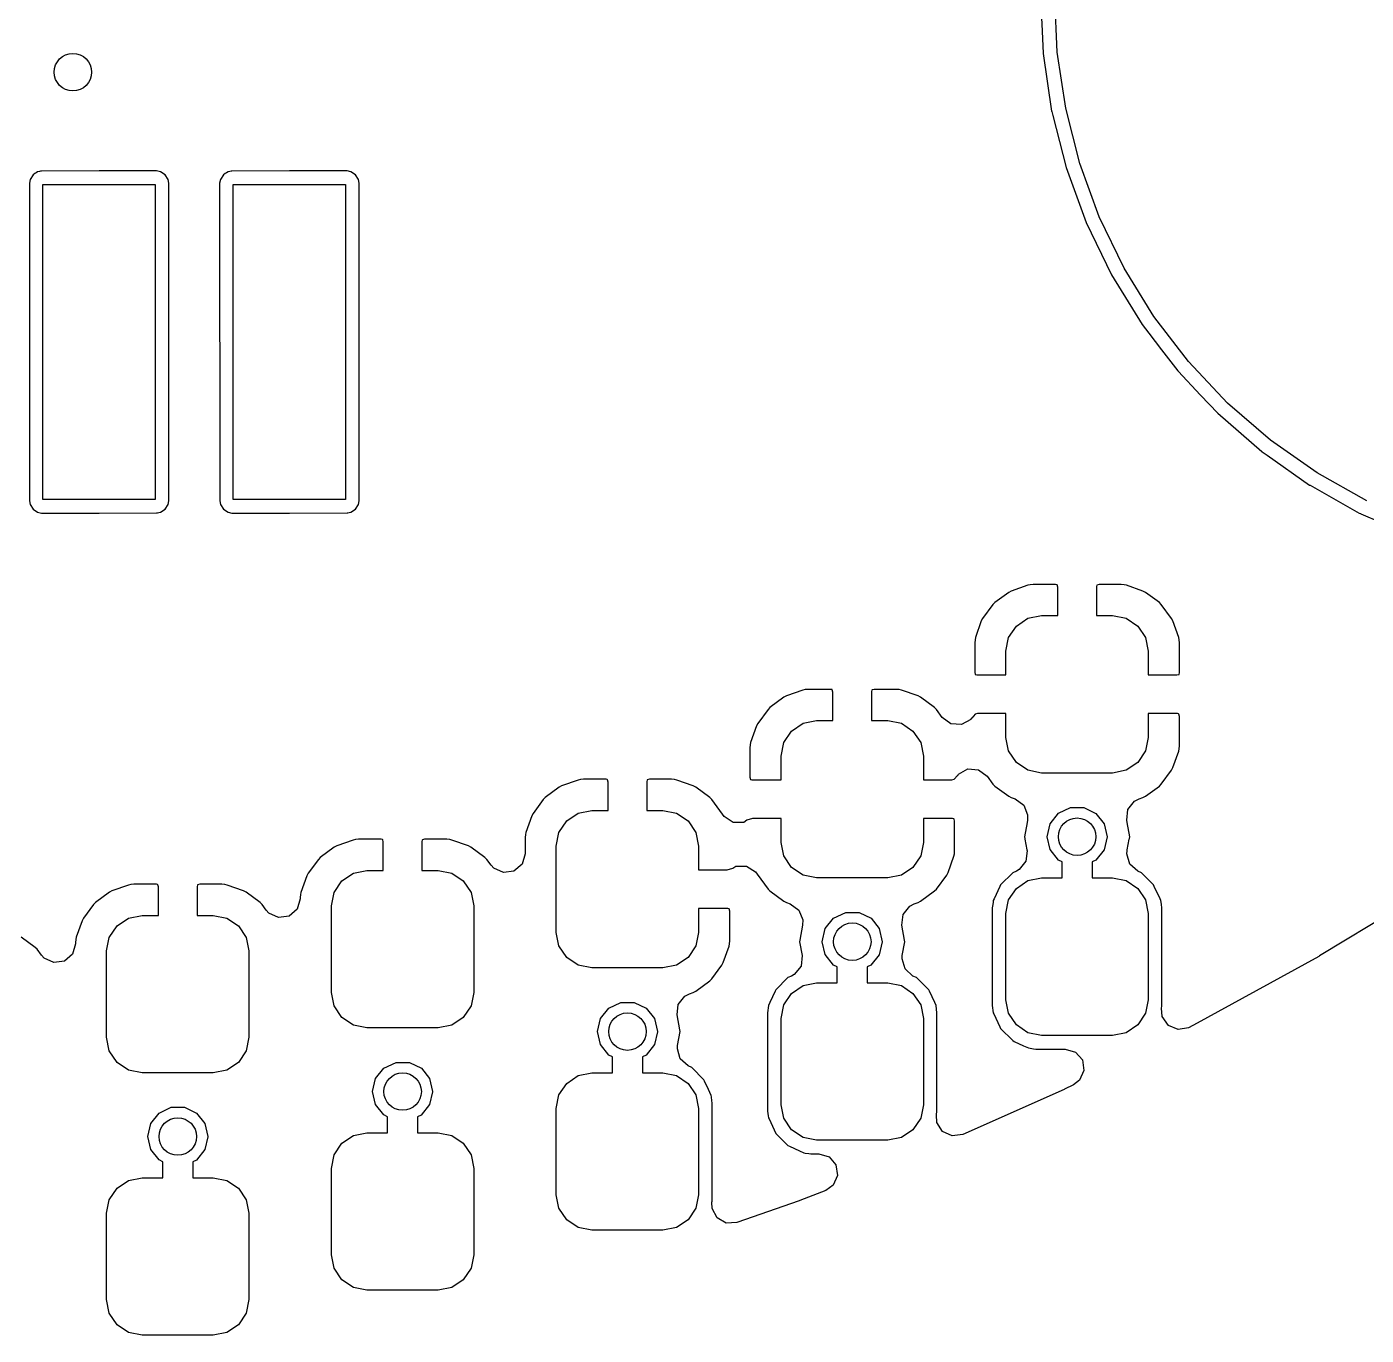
# Model space of a CAD drawing. Extents: x 115.8 to 161.6, y -138.1 to -92.4.
# Drawn here: x 141.49 to 150.43, y -137.62 to -128.9 of the extents above; entities that cross this region are included whole.
import ezdxf

# ---------------------------------------------------------------- set-up
doc = ezdxf.new("R2010")
doc.units = 0
doc.layers.add('BLACK', color=7, linetype='CONTINUOUS')

msp = doc.modelspace()

# ---------------------------------------------------------------- linework, layer by layer
at = {"layer": 'BLACK', "linetype": 'CONTINUOUS'}
for p, q in [((148.255, -128.69), (148.266, -128.926)), ((148.368, -129.066), (148.35, -128.687)), ((148.266, -128.926), (148.273, -129.075)), ((148.273, -129.075), (148.33, -129.46)), ((148.424, -129.441), (148.368, -129.066)), ((148.33, -129.46), (148.331, -129.463)), ((148.331, -129.463), (148.331, -129.463)), ((148.331, -129.463), (148.338, -129.489)), ((148.338, -129.489), (148.427, -129.837)), ((148.518, -129.809), (148.424, -129.441)), ((148.427, -129.837), (148.56, -130.203)), ((148.648, -130.165), (148.518, -129.809)), ((141.515, -129.915), (141.51, -129.941)), ((141.535, -129.885), (141.515, -129.915)), ((141.546, -129.877), (141.535, -129.885)), ((141.554, -129.872), (141.546, -129.877)), ((141.565, -129.865), (141.554, -129.872)), ((141.554, -129.872), (141.554, -129.872)), ((141.577, -129.862), (141.565, -129.865)), ((141.585, -129.861), (141.577, -129.862)), ((141.577, -129.862), (141.577, -129.862)), ((141.591, -129.86), (141.585, -129.861)), ((141.585, -129.861), (141.585, -129.861)), ((141.975, -129.859), (141.591, -129.86)), ((142.359, -129.859), (141.975, -129.859)), ((142.385, -129.865), (142.359, -129.859)), ((142.415, -129.885), (142.385, -129.865)), ((142.435, -129.915), (142.415, -129.885)), ((142.44, -129.941), (142.435, -129.915)), ((142.785, -129.915), (142.779, -129.941)), ((142.805, -129.885), (142.785, -129.915)), ((142.816, -129.877), (142.805, -129.885)), ((142.824, -129.872), (142.816, -129.877)), ((142.835, -129.865), (142.824, -129.872)), ((142.824, -129.872), (142.824, -129.872)), ((142.847, -129.862), (142.835, -129.865)), ((142.855, -129.861), (142.847, -129.862)), ((142.847, -129.862), (142.847, -129.862)), ((142.861, -129.86), (142.855, -129.861)), ((142.855, -129.861), (142.855, -129.861)), ((143.245, -129.859), (142.861, -129.86)), ((143.629, -129.859), (143.245, -129.859)), ((143.655, -129.865), (143.629, -129.859)), ((143.685, -129.885), (143.655, -129.865)), ((143.705, -129.915), (143.685, -129.885)), ((143.71, -129.941), (143.705, -129.915)), ((141.51, -129.941), (141.51, -132.059)), ((141.6, -132.05), (141.6, -129.95)), ((141.6, -129.95), (142.35, -129.95)), ((142.35, -129.95), (142.35, -132.05)), ((142.44, -132.059), (142.44, -129.941)), ((142.44, -129.941), (142.44, -129.941)), ((142.779, -129.941), (142.78, -132.059)), ((142.87, -132.05), (142.87, -129.95)), ((142.87, -129.95), (143.62, -129.95)), ((143.62, -129.95), (143.62, -132.05)), ((143.71, -132.059), (143.71, -129.941)), ((148.56, -130.203), (148.73, -130.553)), ((148.814, -130.507), (148.648, -130.165)), ((148.73, -130.553), (148.935, -130.884)), ((149.013, -130.829), (148.814, -130.507)), ((149.244, -131.13), (149.013, -130.829)), ((148.935, -130.884), (148.979, -130.941)), ((148.979, -130.941), (149.064, -131.052)), ((149.064, -131.052), (149.172, -131.192)), ((149.504, -131.407), (149.244, -131.13)), ((149.172, -131.192), (149.174, -131.195)), ((149.174, -131.195), (149.174, -131.195)), ((149.174, -131.195), (149.324, -131.354)), ((149.324, -131.354), (149.438, -131.475)), ((149.791, -131.655), (149.504, -131.407)), ((149.438, -131.475), (149.733, -131.73)), ((150.102, -131.873), (149.791, -131.655)), ((149.733, -131.73), (149.735, -131.732)), ((149.735, -131.732), (149.735, -131.732)), ((149.735, -131.732), (149.768, -131.755)), ((149.768, -131.755), (150.051, -131.954)), ((150.433, -132.059), (150.102, -131.873)), ((150.051, -131.954), (150.054, -131.956)), ((150.054, -131.956), (150.383, -132.141)), ((141.51, -132.059), (141.515, -132.085)), ((142.35, -132.05), (141.6, -132.05)), ((142.435, -132.085), (142.44, -132.059)), ((142.78, -132.059), (142.785, -132.085)), ((143.62, -132.05), (142.87, -132.05)), ((143.705, -132.085), (143.71, -132.059)), ((141.515, -132.085), (141.535, -132.115)), ((141.535, -132.115), (141.565, -132.135)), ((141.565, -132.135), (141.591, -132.141)), ((141.591, -132.141), (141.975, -132.141)), ((141.975, -132.141), (142.359, -132.14)), ((142.359, -132.14), (142.365, -132.139)), ((142.365, -132.139), (142.373, -132.138)), ((142.365, -132.139), (142.365, -132.139)), ((142.373, -132.138), (142.385, -132.135)), ((142.373, -132.138), (142.373, -132.138)), ((142.385, -132.135), (142.396, -132.128)), ((142.396, -132.128), (142.405, -132.122)), ((142.396, -132.128), (142.396, -132.128)), ((142.405, -132.122), (142.415, -132.115)), ((142.415, -132.115), (142.435, -132.085)), ((142.785, -132.085), (142.805, -132.115)), ((142.805, -132.115), (142.835, -132.135)), ((142.835, -132.135), (142.861, -132.141)), ((142.861, -132.141), (143.245, -132.141)), ((143.245, -132.141), (143.629, -132.14)), ((143.629, -132.14), (143.635, -132.139)), ((143.635, -132.139), (143.643, -132.138)), ((143.635, -132.139), (143.635, -132.139)), ((143.643, -132.138), (143.655, -132.135)), ((143.643, -132.138), (143.643, -132.138)), ((143.655, -132.135), (143.666, -132.128)), ((143.666, -132.128), (143.675, -132.122)), ((143.666, -132.128), (143.666, -132.128)), ((143.675, -132.122), (143.685, -132.115)), ((143.685, -132.115), (143.705, -132.085)), ((150.383, -132.141), (150.39, -132.144)), ((150.39, -132.144), (150.393, -132.146)), ((150.393, -132.146), (150.393, -132.146)), ((150.393, -132.146), (150.528, -132.204)), ((148.206, -132.617), (148.186, -132.619)), ((148.212, -132.617), (148.206, -132.617)), ((148.357, -132.617), (148.212, -132.617)), ((148.365, -132.619), (148.357, -132.617)), ((148.647, -132.617), (148.632, -132.621)), ((148.788, -132.617), (148.647, -132.617)), ((148.794, -132.617), (148.788, -132.617)), ((148.814, -132.619), (148.794, -132.617)), ((148.044, -132.67), (147.951, -132.738)), ((148.061, -132.661), (148.044, -132.67)), ((148.171, -132.622), (148.061, -132.661)), ((148.186, -132.619), (148.171, -132.622)), ((148.367, -132.62), (148.365, -132.619)), ((148.371, -132.635), (148.367, -132.62)), ((148.371, -132.825), (148.371, -132.635)), ((148.631, -132.623), (148.629, -132.631)), ((148.629, -132.631), (148.629, -132.825)), ((148.632, -132.621), (148.631, -132.623)), ((148.829, -132.622), (148.814, -132.619)), ((148.939, -132.661), (148.829, -132.622)), ((148.956, -132.67), (148.939, -132.661)), ((149.049, -132.738), (148.956, -132.67)), ((147.938, -132.751), (147.87, -132.844)), ((147.951, -132.738), (147.938, -132.751)), ((149.062, -132.751), (149.049, -132.738)), ((149.13, -132.844), (149.062, -132.751)), ((147.861, -132.861), (147.822, -132.971)), ((147.87, -132.844), (147.861, -132.861)), ((148.095, -132.895), (148.172, -132.843)), ((148.172, -132.843), (148.262, -132.825)), ((148.262, -132.825), (148.371, -132.825)), ((148.629, -132.825), (148.737, -132.825)), ((148.737, -132.825), (148.828, -132.843)), ((148.828, -132.843), (148.905, -132.895)), ((149.139, -132.861), (149.13, -132.844)), ((149.178, -132.971), (149.139, -132.861)), ((147.822, -132.971), (147.819, -132.986)), ((148.025, -133.063), (148.043, -132.972)), ((148.043, -132.972), (148.095, -132.895)), ((148.905, -132.895), (148.957, -132.972)), ((148.957, -132.972), (148.975, -133.063)), ((149.181, -132.986), (149.178, -132.971)), ((147.819, -132.986), (147.817, -133.006)), ((147.817, -133.006), (147.817, -133.012)), ((147.817, -133.012), (147.817, -133.203)), ((148.025, -133.221), (148.025, -133.063)), ((148.975, -133.063), (148.975, -133.221)), ((149.183, -133.006), (149.181, -132.986)), ((149.183, -133.012), (149.183, -133.006)), ((149.183, -133.207), (149.183, -133.012)), ((147.817, -133.203), (147.821, -133.218)), ((147.821, -133.218), (147.823, -133.219)), ((147.823, -133.219), (147.831, -133.221)), ((147.831, -133.221), (148.025, -133.221)), ((148.975, -133.221), (149.165, -133.221)), ((149.165, -133.221), (149.18, -133.217)), ((149.18, -133.217), (149.181, -133.215)), ((149.181, -133.215), (149.183, -133.207)), ((146.671, -133.322), (146.561, -133.361)), ((146.686, -133.319), (146.671, -133.322)), ((146.706, -133.317), (146.686, -133.319)), ((146.712, -133.317), (146.706, -133.317)), ((146.857, -133.317), (146.712, -133.317)), ((146.865, -133.319), (146.857, -133.317)), ((146.867, -133.32), (146.865, -133.319)), ((146.871, -133.335), (146.867, -133.32)), ((147.131, -133.323), (147.129, -133.331)), ((147.129, -133.331), (147.129, -133.525)), ((147.132, -133.321), (147.131, -133.323)), ((147.147, -133.317), (147.132, -133.321)), ((147.288, -133.317), (147.147, -133.317)), ((147.294, -133.317), (147.288, -133.317)), ((147.314, -133.319), (147.294, -133.317)), ((147.329, -133.322), (147.314, -133.319)), ((147.439, -133.361), (147.329, -133.322)), ((146.544, -133.37), (146.451, -133.438)), ((146.561, -133.361), (146.544, -133.37)), ((146.871, -133.525), (146.871, -133.335)), ((147.456, -133.37), (147.439, -133.361)), ((147.549, -133.438), (147.456, -133.37)), ((146.438, -133.451), (146.37, -133.544)), ((146.451, -133.438), (146.438, -133.451)), ((147.562, -133.451), (147.549, -133.438)), ((147.6, -133.504), (147.562, -133.451)), ((147.658, -133.547), (147.6, -133.504)), ((147.796, -133.508), (147.791, -133.518)), ((147.798, -133.509), (147.796, -133.508)), ((147.82, -133.483), (147.798, -133.509)), ((147.835, -133.479), (147.82, -133.483)), ((148.025, -133.479), (147.835, -133.479)), ((148.025, -133.638), (148.025, -133.479)), ((149.169, -133.479), (148.975, -133.479)), ((148.975, -133.479), (148.975, -133.638)), ((149.177, -133.481), (149.169, -133.479)), ((149.179, -133.482), (149.177, -133.481)), ((149.183, -133.497), (149.179, -133.482)), ((149.183, -133.688), (149.183, -133.497)), ((146.361, -133.561), (146.322, -133.671)), ((146.37, -133.544), (146.361, -133.561)), ((146.543, -133.672), (146.595, -133.595)), ((146.595, -133.595), (146.672, -133.543)), ((146.672, -133.543), (146.762, -133.525)), ((146.762, -133.525), (146.871, -133.525)), ((147.129, -133.525), (147.237, -133.525)), ((147.237, -133.525), (147.328, -133.543)), ((147.328, -133.543), (147.405, -133.595)), ((147.405, -133.595), (147.457, -133.672)), ((147.729, -133.552), (147.658, -133.547)), ((147.791, -133.518), (147.729, -133.552)), ((146.319, -133.686), (146.317, -133.706)), ((146.322, -133.671), (146.319, -133.686)), ((146.525, -133.762), (146.543, -133.672)), ((147.457, -133.672), (147.475, -133.762)), ((148.043, -133.728), (148.025, -133.638)), ((148.975, -133.638), (148.957, -133.728)), ((149.183, -133.694), (149.183, -133.688)), ((146.317, -133.706), (146.317, -133.712)), ((146.317, -133.712), (146.317, -133.903)), ((146.525, -133.921), (146.525, -133.762)), ((147.475, -133.762), (147.475, -133.921)), ((148.095, -133.805), (148.043, -133.728)), ((148.957, -133.728), (148.905, -133.805)), ((149.139, -133.839), (149.178, -133.729)), ((149.178, -133.729), (149.181, -133.714)), ((149.181, -133.714), (149.183, -133.694)), ((147.709, -133.882), (147.771, -133.848)), ((147.771, -133.848), (147.842, -133.853)), ((147.842, -133.853), (147.9, -133.896)), ((148.172, -133.857), (148.095, -133.805)), ((148.262, -133.875), (148.172, -133.857)), ((148.828, -133.857), (148.737, -133.875)), ((148.905, -133.805), (148.828, -133.857)), ((149.062, -133.949), (149.13, -133.856)), ((149.13, -133.856), (149.139, -133.839)), ((145.171, -133.922), (145.061, -133.961)), ((145.186, -133.919), (145.171, -133.922)), ((145.206, -133.917), (145.186, -133.919)), ((145.212, -133.917), (145.206, -133.917)), ((145.357, -133.917), (145.212, -133.917)), ((145.365, -133.919), (145.357, -133.917)), ((145.367, -133.92), (145.365, -133.919)), ((145.371, -133.935), (145.367, -133.92)), ((145.371, -134.125), (145.371, -133.935)), ((145.631, -133.923), (145.629, -133.931)), ((145.629, -133.931), (145.629, -134.125)), ((145.632, -133.921), (145.631, -133.923)), ((145.647, -133.917), (145.632, -133.921)), ((145.788, -133.917), (145.647, -133.917)), ((145.794, -133.917), (145.788, -133.917)), ((145.814, -133.919), (145.794, -133.917)), ((145.829, -133.922), (145.814, -133.919)), ((145.939, -133.961), (145.829, -133.922)), ((146.317, -133.903), (146.321, -133.918)), ((146.321, -133.918), (146.323, -133.919)), ((146.323, -133.919), (146.331, -133.921)), ((146.331, -133.921), (146.525, -133.921)), ((147.475, -133.921), (147.665, -133.921)), ((147.665, -133.921), (147.68, -133.917)), ((147.68, -133.917), (147.702, -133.891)), ((147.702, -133.891), (147.704, -133.892)), ((147.704, -133.892), (147.709, -133.882)), ((147.9, -133.896), (147.938, -133.949)), ((147.938, -133.949), (147.951, -133.962)), ((148.737, -133.875), (148.262, -133.875)), ((149.049, -133.962), (149.062, -133.949)), ((144.951, -134.038), (144.938, -134.051)), ((145.044, -133.97), (144.951, -134.038)), ((145.061, -133.961), (145.044, -133.97)), ((145.956, -133.97), (145.939, -133.961)), ((146.049, -134.038), (145.956, -133.97)), ((146.062, -134.051), (146.049, -134.038)), ((147.951, -133.962), (148.044, -134.03)), ((148.044, -134.03), (148.061, -134.039)), ((148.061, -134.039), (148.086, -134.048)), ((148.914, -134.048), (148.939, -134.039)), ((148.939, -134.039), (148.956, -134.03)), ((148.956, -134.03), (149.049, -133.962)), ((144.938, -134.051), (144.87, -134.144)), ((145.172, -134.143), (145.262, -134.125)), ((145.262, -134.125), (145.371, -134.125)), ((145.629, -134.125), (145.737, -134.125)), ((145.737, -134.125), (145.828, -134.143)), ((146.135, -134.15), (146.062, -134.051)), ((148.086, -134.048), (148.144, -134.089)), ((148.144, -134.089), (148.17, -134.155)), ((148.375, -134.143), (148.456, -134.105)), ((148.456, -134.105), (148.545, -134.105)), ((148.545, -134.105), (148.625, -134.144)), ((148.831, -134.189), (148.839, -134.118)), ((148.839, -134.118), (148.884, -134.063)), ((148.884, -134.063), (148.914, -134.048)), ((144.861, -134.161), (144.822, -134.271)), ((144.87, -134.144), (144.861, -134.161)), ((145.043, -134.272), (145.095, -134.195)), ((145.095, -134.195), (145.172, -134.143)), ((145.828, -134.143), (145.905, -134.195)), ((145.905, -134.195), (145.957, -134.272)), ((146.145, -134.165), (146.135, -134.15)), ((146.205, -134.204), (146.145, -134.165)), ((146.276, -134.204), (146.205, -134.204)), ((146.297, -134.19), (146.276, -134.204)), ((146.335, -134.179), (146.297, -134.19)), ((146.525, -134.179), (146.335, -134.179)), ((146.525, -134.338), (146.525, -134.179)), ((147.669, -134.179), (147.475, -134.179)), ((147.475, -134.179), (147.475, -134.338)), ((147.677, -134.181), (147.669, -134.179)), ((147.679, -134.182), (147.677, -134.181)), ((147.683, -134.197), (147.679, -134.182)), ((147.683, -134.388), (147.683, -134.197)), ((148.166, -134.204), (148.149, -134.3)), ((148.169, -134.189), (148.166, -134.204)), ((148.17, -134.155), (148.169, -134.189)), ((148.3, -134.3), (148.32, -134.213)), ((148.32, -134.213), (148.375, -134.143)), ((148.625, -134.144), (148.68, -134.213)), ((148.68, -134.213), (148.7, -134.3)), ((148.834, -134.204), (148.831, -134.189)), ((148.851, -134.3), (148.834, -134.204)), ((144.819, -134.286), (144.817, -134.306)), ((144.817, -134.306), (144.817, -134.312)), ((144.817, -134.312), (144.817, -134.415)), ((144.822, -134.271), (144.819, -134.286)), ((145.025, -134.362), (145.043, -134.272)), ((145.957, -134.272), (145.975, -134.362)), ((148.149, -134.3), (148.151, -134.311)), ((148.151, -134.311), (148.152, -134.317)), ((148.32, -134.386), (148.3, -134.3)), ((148.7, -134.301), (148.68, -134.387)), ((148.7, -134.3), (148.7, -134.301)), ((148.848, -134.317), (148.849, -134.311)), ((148.849, -134.311), (148.851, -134.3)), ((143.544, -134.37), (143.451, -134.438)), ((143.561, -134.361), (143.544, -134.37)), ((143.671, -134.322), (143.561, -134.361)), ((143.686, -134.319), (143.671, -134.322)), ((143.706, -134.317), (143.686, -134.319)), ((143.712, -134.317), (143.706, -134.317)), ((143.857, -134.317), (143.712, -134.317)), ((143.865, -134.319), (143.857, -134.317)), ((143.867, -134.32), (143.865, -134.319)), ((143.871, -134.335), (143.867, -134.32)), ((143.871, -134.525), (143.871, -134.335)), ((144.131, -134.323), (144.129, -134.331)), ((144.129, -134.331), (144.129, -134.525)), ((144.132, -134.321), (144.131, -134.323)), ((144.147, -134.317), (144.132, -134.321)), ((144.288, -134.317), (144.147, -134.317)), ((144.294, -134.317), (144.288, -134.317)), ((144.314, -134.319), (144.294, -134.317)), ((144.329, -134.322), (144.314, -134.319)), ((144.439, -134.361), (144.329, -134.322)), ((144.456, -134.37), (144.439, -134.361)), ((144.549, -134.438), (144.456, -134.37)), ((145.025, -134.938), (145.025, -134.362)), ((145.975, -134.362), (145.975, -134.521)), ((146.543, -134.428), (146.525, -134.338)), ((147.475, -134.338), (147.457, -134.428)), ((147.681, -134.414), (147.683, -134.394)), ((147.683, -134.394), (147.683, -134.388)), ((148.152, -134.317), (148.165, -134.388)), ((148.166, -134.393), (148.158, -134.463)), ((148.165, -134.388), (148.166, -134.393)), ((148.375, -134.456), (148.32, -134.386)), ((148.68, -134.387), (148.624, -134.457)), ((148.833, -134.414), (148.834, -134.393)), ((148.834, -134.393), (148.835, -134.388)), ((148.835, -134.388), (148.848, -134.317)), ((143.438, -134.451), (143.37, -134.544)), ((143.451, -134.438), (143.438, -134.451)), ((144.562, -134.451), (144.549, -134.438)), ((144.59, -134.489), (144.562, -134.451)), ((144.608, -134.51), (144.59, -134.489)), ((144.797, -134.483), (144.743, -134.529)), ((144.817, -134.415), (144.797, -134.483)), ((146.595, -134.505), (146.543, -134.428)), ((147.457, -134.428), (147.405, -134.505)), ((147.639, -134.539), (147.678, -134.429)), ((147.678, -134.429), (147.681, -134.414)), ((148.158, -134.463), (148.113, -134.518)), ((148.4, -134.468), (148.375, -134.456)), ((148.4, -134.575), (148.4, -134.468)), ((148.624, -134.457), (148.6, -134.468)), ((148.6, -134.468), (148.6, -134.575)), ((148.852, -134.482), (148.833, -134.414)), ((148.905, -134.529), (148.852, -134.482)), ((143.361, -134.561), (143.322, -134.671)), ((143.37, -134.544), (143.361, -134.561)), ((143.595, -134.595), (143.672, -134.543)), ((143.672, -134.543), (143.762, -134.525)), ((143.762, -134.525), (143.871, -134.525)), ((144.129, -134.525), (144.237, -134.525)), ((144.237, -134.525), (144.328, -134.543)), ((144.328, -134.543), (144.405, -134.595)), ((144.673, -134.539), (144.608, -134.51)), ((144.743, -134.529), (144.673, -134.539)), ((145.975, -134.521), (146.165, -134.521)), ((146.165, -134.521), (146.203, -134.51)), ((146.203, -134.51), (146.224, -134.496)), ((146.224, -134.496), (146.295, -134.496)), ((146.295, -134.496), (146.355, -134.535)), ((146.355, -134.535), (146.365, -134.55)), ((146.365, -134.55), (146.438, -134.649)), ((146.672, -134.557), (146.595, -134.505)), ((146.762, -134.575), (146.672, -134.557)), ((147.237, -134.575), (146.762, -134.575)), ((147.328, -134.557), (147.237, -134.575)), ((147.405, -134.505), (147.328, -134.557)), ((147.562, -134.649), (147.63, -134.556)), ((147.63, -134.556), (147.639, -134.539)), ((148.071, -134.54), (147.99, -134.621)), ((148.095, -134.529), (148.071, -134.54)), ((148.113, -134.518), (148.095, -134.529)), ((148.172, -134.593), (148.262, -134.575)), ((148.262, -134.575), (148.4, -134.575)), ((148.6, -134.575), (148.737, -134.575)), ((148.737, -134.575), (148.828, -134.593)), ((148.929, -134.54), (148.905, -134.529)), ((149.01, -134.621), (148.929, -134.54)), ((142.044, -134.67), (141.951, -134.738)), ((142.061, -134.661), (142.044, -134.67)), ((142.171, -134.622), (142.061, -134.661)), ((142.186, -134.619), (142.171, -134.622)), ((142.206, -134.617), (142.186, -134.619)), ((142.212, -134.617), (142.206, -134.617)), ((142.357, -134.617), (142.212, -134.617)), ((142.365, -134.619), (142.357, -134.617)), ((142.367, -134.62), (142.365, -134.619)), ((142.371, -134.635), (142.367, -134.62)), ((142.371, -134.825), (142.371, -134.635)), ((142.631, -134.623), (142.629, -134.631)), ((142.629, -134.631), (142.629, -134.825)), ((142.632, -134.621), (142.631, -134.623)), ((142.647, -134.617), (142.632, -134.621)), ((142.788, -134.617), (142.647, -134.617)), ((142.794, -134.617), (142.788, -134.617)), ((142.814, -134.619), (142.794, -134.617)), ((142.829, -134.622), (142.814, -134.619)), ((142.939, -134.661), (142.829, -134.622)), ((142.956, -134.67), (142.939, -134.661)), ((143.049, -134.738), (142.956, -134.67)), ((143.322, -134.671), (143.319, -134.686)), ((143.525, -134.762), (143.543, -134.672)), ((143.543, -134.672), (143.595, -134.595)), ((144.405, -134.595), (144.457, -134.672)), ((144.457, -134.672), (144.475, -134.762)), ((146.438, -134.649), (146.451, -134.662)), ((146.451, -134.662), (146.544, -134.73)), ((147.456, -134.73), (147.549, -134.662)), ((147.549, -134.662), (147.562, -134.649)), ((147.985, -134.631), (147.946, -134.715)), ((147.99, -134.621), (147.985, -134.631)), ((147.985, -134.631), (147.985, -134.631)), ((148.043, -134.722), (148.095, -134.645)), ((148.095, -134.645), (148.172, -134.593)), ((148.828, -134.593), (148.905, -134.645)), ((148.905, -134.645), (148.957, -134.722)), ((149.015, -134.631), (149.01, -134.621)), ((149.054, -134.715), (149.015, -134.631)), ((149.015, -134.631), (149.015, -134.631)), ((150.933, -134.601), (150.117, -135.095)), ((141.938, -134.751), (141.87, -134.844)), ((141.951, -134.738), (141.938, -134.751)), ((143.062, -134.751), (143.049, -134.738)), ((143.09, -134.789), (143.062, -134.751)), ((143.317, -134.715), (143.297, -134.783)), ((143.319, -134.686), (143.317, -134.706)), ((143.317, -134.706), (143.317, -134.712)), ((143.317, -134.712), (143.317, -134.715)), ((143.317, -134.715), (143.317, -134.715)), ((143.317, -134.715), (143.317, -134.715)), ((143.317, -134.715), (143.317, -134.715)), ((143.525, -135.338), (143.525, -134.762)), ((144.475, -134.762), (144.475, -135.338)), ((146.544, -134.73), (146.561, -134.739)), ((146.561, -134.739), (146.586, -134.748)), ((146.586, -134.748), (146.644, -134.789)), ((147.384, -134.763), (147.414, -134.748)), ((147.414, -134.748), (147.439, -134.739)), ((147.439, -134.739), (147.456, -134.73)), ((147.937, -134.751), (147.934, -134.774)), ((147.94, -134.736), (147.937, -134.751)), ((147.941, -134.726), (147.94, -134.736)), ((147.94, -134.736), (147.94, -134.736)), ((147.946, -134.715), (147.941, -134.726)), ((148.025, -134.813), (148.043, -134.722)), ((148.957, -134.722), (148.975, -134.813)), ((149.059, -134.726), (149.054, -134.715)), ((149.06, -134.736), (149.059, -134.726)), ((149.063, -134.751), (149.06, -134.736)), ((149.06, -134.736), (149.06, -134.736)), ((149.065, -134.774), (149.063, -134.751)), ((141.87, -134.844), (141.861, -134.861)), ((142.095, -134.895), (142.172, -134.843)), ((142.172, -134.843), (142.262, -134.825)), ((142.262, -134.825), (142.371, -134.825)), ((142.629, -134.825), (142.737, -134.825)), ((142.737, -134.825), (142.828, -134.843)), ((142.828, -134.843), (142.905, -134.895)), ((143.108, -134.81), (143.09, -134.789)), ((143.173, -134.839), (143.108, -134.81)), ((143.243, -134.829), (143.173, -134.839)), ((143.297, -134.783), (143.243, -134.829)), ((146.169, -134.779), (145.975, -134.779)), ((145.975, -134.779), (145.975, -134.938)), ((146.177, -134.781), (146.169, -134.779)), ((146.179, -134.782), (146.177, -134.781)), ((146.183, -134.797), (146.179, -134.782)), ((146.183, -134.988), (146.183, -134.797)), ((146.644, -134.789), (146.67, -134.855)), ((146.82, -134.913), (146.875, -134.843)), ((146.875, -134.843), (146.956, -134.805)), ((146.956, -134.805), (147.045, -134.805)), ((147.045, -134.805), (147.125, -134.844)), ((147.125, -134.844), (147.18, -134.913)), ((147.331, -134.889), (147.339, -134.818)), ((147.339, -134.818), (147.384, -134.763)), ((147.934, -134.774), (147.934, -135.426)), ((148.025, -135.388), (148.025, -134.813)), ((148.975, -134.813), (148.975, -135.388)), ((149.065, -135.426), (149.065, -134.774)), ((141.861, -134.861), (141.822, -134.971)), ((142.043, -134.972), (142.095, -134.895)), ((142.905, -134.895), (142.957, -134.972)), ((145.043, -135.028), (145.025, -134.938)), ((145.975, -134.938), (145.957, -135.028)), ((146.669, -134.889), (146.651, -134.989)), ((146.67, -134.855), (146.669, -134.889)), ((146.8, -135), (146.82, -134.913)), ((147.18, -134.913), (147.2, -135)), ((147.349, -134.989), (147.331, -134.889)), ((141.549, -135.038), (141.456, -134.97)), ((141.817, -135.015), (141.797, -135.083)), ((141.819, -134.986), (141.817, -135.006)), ((141.817, -135.006), (141.817, -135.012)), ((141.817, -135.012), (141.817, -135.015)), ((141.817, -135.015), (141.817, -135.015)), ((141.817, -135.015), (141.817, -135.015)), ((141.817, -135.015), (141.817, -135.015)), ((141.822, -134.971), (141.819, -134.986)), ((142.025, -135.062), (142.043, -134.972)), ((142.957, -134.972), (142.975, -135.062)), ((145.095, -135.105), (145.043, -135.028)), ((145.957, -135.028), (145.905, -135.105)), ((146.139, -135.139), (146.178, -135.029)), ((146.178, -135.029), (146.181, -135.014)), ((146.181, -135.014), (146.183, -134.994)), ((146.183, -134.994), (146.183, -134.988)), ((146.651, -134.989), (146.649, -135)), ((146.649, -135), (146.666, -135.093)), ((146.82, -135.086), (146.8, -135)), ((147.2, -135.001), (147.18, -135.087)), ((147.2, -135), (147.2, -135.001)), ((147.334, -135.093), (147.351, -135)), ((147.351, -135), (147.349, -134.989)), ((141.562, -135.051), (141.549, -135.038)), ((141.59, -135.089), (141.562, -135.051)), ((141.608, -135.11), (141.59, -135.089)), ((141.673, -135.139), (141.608, -135.11)), ((141.797, -135.083), (141.743, -135.129)), ((142.025, -135.637), (142.025, -135.062)), ((142.975, -135.062), (142.975, -135.637)), ((145.172, -135.157), (145.095, -135.105)), ((145.905, -135.105), (145.828, -135.157)), ((146.666, -135.093), (146.658, -135.163)), ((146.875, -135.156), (146.82, -135.086)), ((147.18, -135.087), (147.124, -135.157)), ((147.333, -135.114), (147.334, -135.093)), ((147.352, -135.182), (147.333, -135.114)), ((150.112, -135.098), (149.277, -135.557)), ((150.117, -135.095), (150.112, -135.098)), ((141.743, -135.129), (141.673, -135.139)), ((145.262, -135.175), (145.172, -135.157)), ((145.737, -135.175), (145.262, -135.175)), ((145.828, -135.157), (145.737, -135.175)), ((146.062, -135.249), (146.13, -135.156)), ((146.13, -135.156), (146.139, -135.139)), ((146.658, -135.163), (146.613, -135.218)), ((146.9, -135.168), (146.875, -135.156)), ((146.9, -135.275), (146.9, -135.168)), ((147.124, -135.157), (147.1, -135.168)), ((147.1, -135.168), (147.1, -135.275)), ((147.405, -135.229), (147.352, -135.182)), ((145.956, -135.33), (146.049, -135.262)), ((146.049, -135.262), (146.062, -135.249)), ((146.571, -135.24), (146.49, -135.321)), ((146.595, -135.229), (146.571, -135.24)), ((146.613, -135.218), (146.595, -135.229)), ((146.595, -135.345), (146.672, -135.293)), ((146.672, -135.293), (146.762, -135.275)), ((146.762, -135.275), (146.9, -135.275)), ((147.1, -135.275), (147.237, -135.275)), ((147.237, -135.275), (147.328, -135.293)), ((147.328, -135.293), (147.405, -135.345)), ((147.429, -135.24), (147.405, -135.229)), ((147.51, -135.321), (147.429, -135.24)), ((143.543, -135.428), (143.525, -135.338)), ((144.475, -135.338), (144.457, -135.428)), ((145.839, -135.418), (145.884, -135.363)), ((145.884, -135.363), (145.914, -135.348)), ((145.914, -135.348), (145.939, -135.339)), ((145.939, -135.339), (145.956, -135.33)), ((146.485, -135.331), (146.45, -135.406)), ((146.49, -135.321), (146.485, -135.331)), ((146.485, -135.331), (146.485, -135.331)), ((146.543, -135.422), (146.595, -135.345)), ((147.405, -135.345), (147.457, -135.422)), ((147.515, -135.331), (147.51, -135.321)), ((147.55, -135.406), (147.515, -135.331)), ((147.515, -135.331), (147.515, -135.331)), ((143.595, -135.505), (143.543, -135.428)), ((144.457, -135.428), (144.405, -135.505)), ((145.32, -135.513), (145.375, -135.443)), ((145.375, -135.443), (145.456, -135.405)), ((145.456, -135.405), (145.545, -135.405)), ((145.545, -135.405), (145.625, -135.444)), ((145.625, -135.444), (145.68, -135.513)), ((145.831, -135.489), (145.839, -135.418)), ((146.441, -135.426), (146.434, -135.474)), ((146.434, -135.474), (146.434, -136.126)), ((146.45, -135.406), (146.441, -135.426)), ((146.525, -135.512), (146.543, -135.422)), ((147.457, -135.422), (147.475, -135.512)), ((147.559, -135.426), (147.55, -135.406)), ((147.565, -135.474), (147.559, -135.426)), ((147.565, -136.126), (147.565, -135.474)), ((147.934, -135.426), (147.941, -135.474)), ((147.941, -135.474), (147.945, -135.482)), ((148.043, -135.478), (148.025, -135.388)), ((148.975, -135.388), (148.957, -135.478)), ((149.063, -135.444), (149.065, -135.43)), ((149.068, -135.5), (149.063, -135.444)), ((149.065, -135.43), (149.065, -135.426)), ((149.065, -135.43), (149.065, -135.43)), ((143.672, -135.557), (143.595, -135.505)), ((143.762, -135.575), (143.672, -135.557)), ((144.328, -135.557), (144.237, -135.575)), ((144.405, -135.505), (144.328, -135.557)), ((145.3, -135.6), (145.32, -135.513)), ((145.68, -135.513), (145.7, -135.6)), ((145.849, -135.589), (145.831, -135.489)), ((146.525, -136.088), (146.525, -135.512)), ((147.475, -135.512), (147.475, -136.088)), ((147.945, -135.482), (147.945, -135.482)), ((147.945, -135.482), (147.985, -135.569)), ((148.095, -135.555), (148.043, -135.478)), ((148.172, -135.607), (148.095, -135.555)), ((148.905, -135.555), (148.828, -135.607)), ((148.957, -135.478), (148.905, -135.555)), ((149.109, -135.559), (149.068, -135.5)), ((149.174, -135.586), (149.109, -135.559)), ((149.272, -135.56), (149.244, -135.574)), ((149.277, -135.557), (149.272, -135.56)), ((142.043, -135.728), (142.025, -135.637)), ((142.975, -135.637), (142.957, -135.728)), ((144.237, -135.575), (143.762, -135.575)), ((145.32, -135.686), (145.3, -135.6)), ((145.7, -135.601), (145.68, -135.687)), ((145.7, -135.6), (145.7, -135.601)), ((145.834, -135.693), (145.851, -135.6)), ((145.851, -135.6), (145.849, -135.589)), ((147.985, -135.569), (147.99, -135.579)), ((147.99, -135.579), (148.071, -135.66)), ((148.262, -135.625), (148.172, -135.607)), ((148.737, -135.625), (148.262, -135.625)), ((148.828, -135.607), (148.737, -135.625)), ((149.244, -135.574), (149.174, -135.586)), ((142.095, -135.805), (142.043, -135.728)), ((142.957, -135.728), (142.905, -135.805)), ((145.375, -135.756), (145.32, -135.686)), ((145.68, -135.687), (145.624, -135.757)), ((145.833, -135.714), (145.834, -135.693)), ((145.852, -135.782), (145.833, -135.714)), ((148.071, -135.66), (148.081, -135.665)), ((148.081, -135.665), (148.081, -135.665)), ((148.081, -135.665), (148.143, -135.694)), ((148.143, -135.694), (148.176, -135.709)), ((148.176, -135.709), (148.186, -135.71)), ((148.186, -135.71), (148.186, -135.71)), ((148.186, -135.71), (148.21, -135.714)), ((148.21, -135.714), (148.224, -135.716)), ((148.224, -135.716), (148.421, -135.716)), ((148.421, -135.716), (148.489, -135.736)), ((148.489, -135.736), (148.536, -135.789)), ((142.172, -135.857), (142.095, -135.805)), ((142.905, -135.805), (142.828, -135.857)), ((143.875, -135.843), (143.956, -135.805)), ((143.956, -135.805), (144.045, -135.805)), ((144.045, -135.805), (144.125, -135.844)), ((145.4, -135.768), (145.375, -135.756)), ((145.4, -135.875), (145.4, -135.768)), ((145.624, -135.757), (145.6, -135.768)), ((145.6, -135.768), (145.6, -135.875)), ((145.905, -135.829), (145.852, -135.782)), ((145.929, -135.84), (145.905, -135.829)), ((148.536, -135.789), (148.546, -135.859)), ((142.262, -135.875), (142.172, -135.857)), ((142.737, -135.875), (142.262, -135.875)), ((142.828, -135.857), (142.737, -135.875)), ((143.8, -136), (143.82, -135.913)), ((143.82, -135.913), (143.875, -135.843)), ((144.125, -135.844), (144.18, -135.913)), ((144.18, -135.913), (144.2, -136)), ((145.095, -135.945), (145.172, -135.893)), ((145.172, -135.893), (145.262, -135.875)), ((145.262, -135.875), (145.4, -135.875)), ((145.6, -135.875), (145.737, -135.875)), ((145.737, -135.875), (145.828, -135.893)), ((145.828, -135.893), (145.905, -135.945)), ((146.01, -135.921), (145.929, -135.84)), ((146.015, -135.931), (146.01, -135.921)), ((148.516, -135.924), (148.477, -135.954)), ((148.546, -135.859), (148.516, -135.924)), ((143.82, -136.086), (143.8, -136)), ((144.2, -136.001), (144.18, -136.087)), ((144.2, -136), (144.2, -136.001)), ((145.043, -136.022), (145.095, -135.945)), ((145.905, -135.945), (145.957, -136.022)), ((146.04, -135.985), (146.015, -135.931)), ((146.015, -135.931), (146.015, -135.931)), ((146.059, -136.026), (146.04, -135.985)), ((148.413, -135.986), (147.738, -136.287)), ((148.417, -135.984), (148.413, -135.986)), ((148.477, -135.954), (148.417, -135.984)), ((143.875, -136.156), (143.82, -136.086)), ((144.18, -136.087), (144.124, -136.157)), ((145.025, -136.112), (145.043, -136.022)), ((145.957, -136.022), (145.975, -136.112)), ((146.06, -136.036), (146.059, -136.026)), ((146.064, -136.061), (146.06, -136.036)), ((146.06, -136.036), (146.06, -136.036)), ((146.065, -136.074), (146.064, -136.061)), ((146.065, -136.726), (146.065, -136.074)), ((146.543, -136.178), (146.525, -136.088)), ((147.475, -136.088), (147.457, -136.178)), ((142.32, -136.213), (142.375, -136.143)), ((142.375, -136.143), (142.456, -136.105)), ((142.456, -136.105), (142.545, -136.105)), ((142.545, -136.105), (142.625, -136.144)), ((142.625, -136.144), (142.68, -136.213)), ((143.9, -136.168), (143.875, -136.156)), ((143.9, -136.275), (143.9, -136.168)), ((144.124, -136.157), (144.1, -136.168)), ((144.1, -136.168), (144.1, -136.275)), ((145.025, -136.688), (145.025, -136.112)), ((145.975, -136.112), (145.975, -136.688)), ((146.434, -136.126), (146.435, -136.13)), ((146.435, -136.13), (146.439, -136.162)), ((146.439, -136.162), (146.441, -136.174)), ((146.441, -136.174), (146.445, -136.182)), ((146.445, -136.182), (146.445, -136.182)), ((146.445, -136.182), (146.479, -136.256)), ((146.595, -136.255), (146.543, -136.178)), ((147.457, -136.178), (147.405, -136.255)), ((147.562, -136.155), (147.565, -136.13)), ((147.565, -136.206), (147.562, -136.155)), ((147.565, -136.13), (147.565, -136.126)), ((147.565, -136.13), (147.565, -136.13)), ((142.3, -136.3), (142.32, -136.213)), ((142.68, -136.213), (142.7, -136.3)), ((143.672, -136.293), (143.762, -136.275)), ((143.762, -136.275), (143.9, -136.275)), ((144.1, -136.275), (144.237, -136.275)), ((144.237, -136.275), (144.328, -136.293)), ((146.479, -136.256), (146.49, -136.279)), ((146.49, -136.279), (146.571, -136.36)), ((146.672, -136.307), (146.595, -136.255)), ((147.405, -136.255), (147.328, -136.307)), ((147.603, -136.266), (147.565, -136.206)), ((147.667, -136.296), (147.603, -136.266)), ((142.32, -136.386), (142.3, -136.3)), ((142.7, -136.301), (142.68, -136.387)), ((142.7, -136.3), (142.7, -136.301)), ((143.543, -136.422), (143.595, -136.345)), ((143.595, -136.345), (143.672, -136.293)), ((144.328, -136.293), (144.405, -136.345)), ((144.405, -136.345), (144.457, -136.422)), ((146.571, -136.36), (146.581, -136.365)), ((146.581, -136.365), (146.581, -136.365)), ((146.581, -136.365), (146.648, -136.396)), ((146.762, -136.325), (146.672, -136.307)), ((147.237, -136.325), (146.762, -136.325)), ((147.328, -136.307), (147.237, -136.325)), ((147.738, -136.287), (147.667, -136.296)), ((142.375, -136.456), (142.32, -136.386)), ((142.4, -136.468), (142.375, -136.456)), ((142.624, -136.457), (142.6, -136.468)), ((142.68, -136.387), (142.624, -136.457)), ((143.525, -136.512), (143.543, -136.422)), ((144.457, -136.422), (144.475, -136.512)), ((146.648, -136.396), (146.676, -136.409)), ((146.676, -136.409), (146.686, -136.41)), ((146.686, -136.41), (146.686, -136.41)), ((146.686, -136.41), (146.71, -136.414)), ((146.71, -136.414), (146.724, -136.415)), ((146.724, -136.415), (146.777, -136.415)), ((146.777, -136.415), (146.845, -136.436)), ((146.845, -136.436), (146.891, -136.489)), ((142.4, -136.575), (142.4, -136.468)), ((142.6, -136.468), (142.6, -136.575)), ((143.525, -137.088), (143.525, -136.512)), ((144.475, -136.512), (144.475, -137.088)), ((146.891, -136.489), (146.901, -136.559)), ((142.095, -136.645), (142.172, -136.593)), ((142.172, -136.593), (142.262, -136.575)), ((142.262, -136.575), (142.4, -136.575)), ((142.6, -136.575), (142.737, -136.575)), ((142.737, -136.575), (142.828, -136.593)), ((142.828, -136.593), (142.905, -136.645)), ((146.872, -136.624), (146.823, -136.659)), ((146.901, -136.559), (146.872, -136.624)), ((142.025, -136.812), (142.043, -136.722)), ((142.043, -136.722), (142.095, -136.645)), ((142.905, -136.645), (142.957, -136.722)), ((142.957, -136.722), (142.975, -136.812)), ((145.043, -136.778), (145.025, -136.688)), ((145.975, -136.688), (145.957, -136.778)), ((146.065, -136.73), (146.065, -136.726)), ((146.65, -136.727), (146.645, -136.729)), ((146.823, -136.659), (146.65, -136.727)), ((142.025, -137.387), (142.025, -136.812)), ((142.975, -136.812), (142.975, -137.387)), ((145.095, -136.855), (145.043, -136.778)), ((145.957, -136.778), (145.905, -136.855)), ((146.064, -136.738), (146.065, -136.73)), ((146.065, -136.779), (146.064, -136.738)), ((146.065, -136.73), (146.065, -136.73)), ((146.098, -136.842), (146.065, -136.779)), ((146.645, -136.729), (146.23, -136.873)), ((145.172, -136.907), (145.095, -136.855)), ((145.262, -136.925), (145.172, -136.907)), ((145.828, -136.907), (145.737, -136.925)), ((145.905, -136.855), (145.828, -136.907)), ((146.159, -136.877), (146.098, -136.842)), ((146.23, -136.873), (146.159, -136.877)), ((145.737, -136.925), (145.262, -136.925)), ((143.543, -137.178), (143.525, -137.088)), ((144.475, -137.088), (144.457, -137.178)), ((143.595, -137.255), (143.543, -137.178)), ((143.672, -137.307), (143.595, -137.255)), ((144.405, -137.255), (144.328, -137.307)), ((144.457, -137.178), (144.405, -137.255)), ((143.762, -137.325), (143.672, -137.307)), ((144.237, -137.325), (143.762, -137.325)), ((144.328, -137.307), (144.237, -137.325)), ((142.043, -137.478), (142.025, -137.387)), ((142.975, -137.387), (142.957, -137.478)), ((142.095, -137.555), (142.043, -137.478)), ((142.957, -137.478), (142.905, -137.555)), ((142.172, -137.607), (142.095, -137.555)), ((142.262, -137.625), (142.172, -137.607)), ((142.828, -137.607), (142.737, -137.625)), ((142.905, -137.555), (142.828, -137.607)), ((142.737, -137.625), (142.262, -137.625))]:
    msp.add_line(p, q, dxfattribs=at)
at = {"layer": 'BLACK'}
for centre in [(141.8, -129.2), (148.5, -134.3), (147, -135), (145.5, -135.6), (144, -136), (142.5, -136.3)]:
    msp.add_circle(centre, 0.125, dxfattribs=at)

doc.saveas('drawing.dxf')
